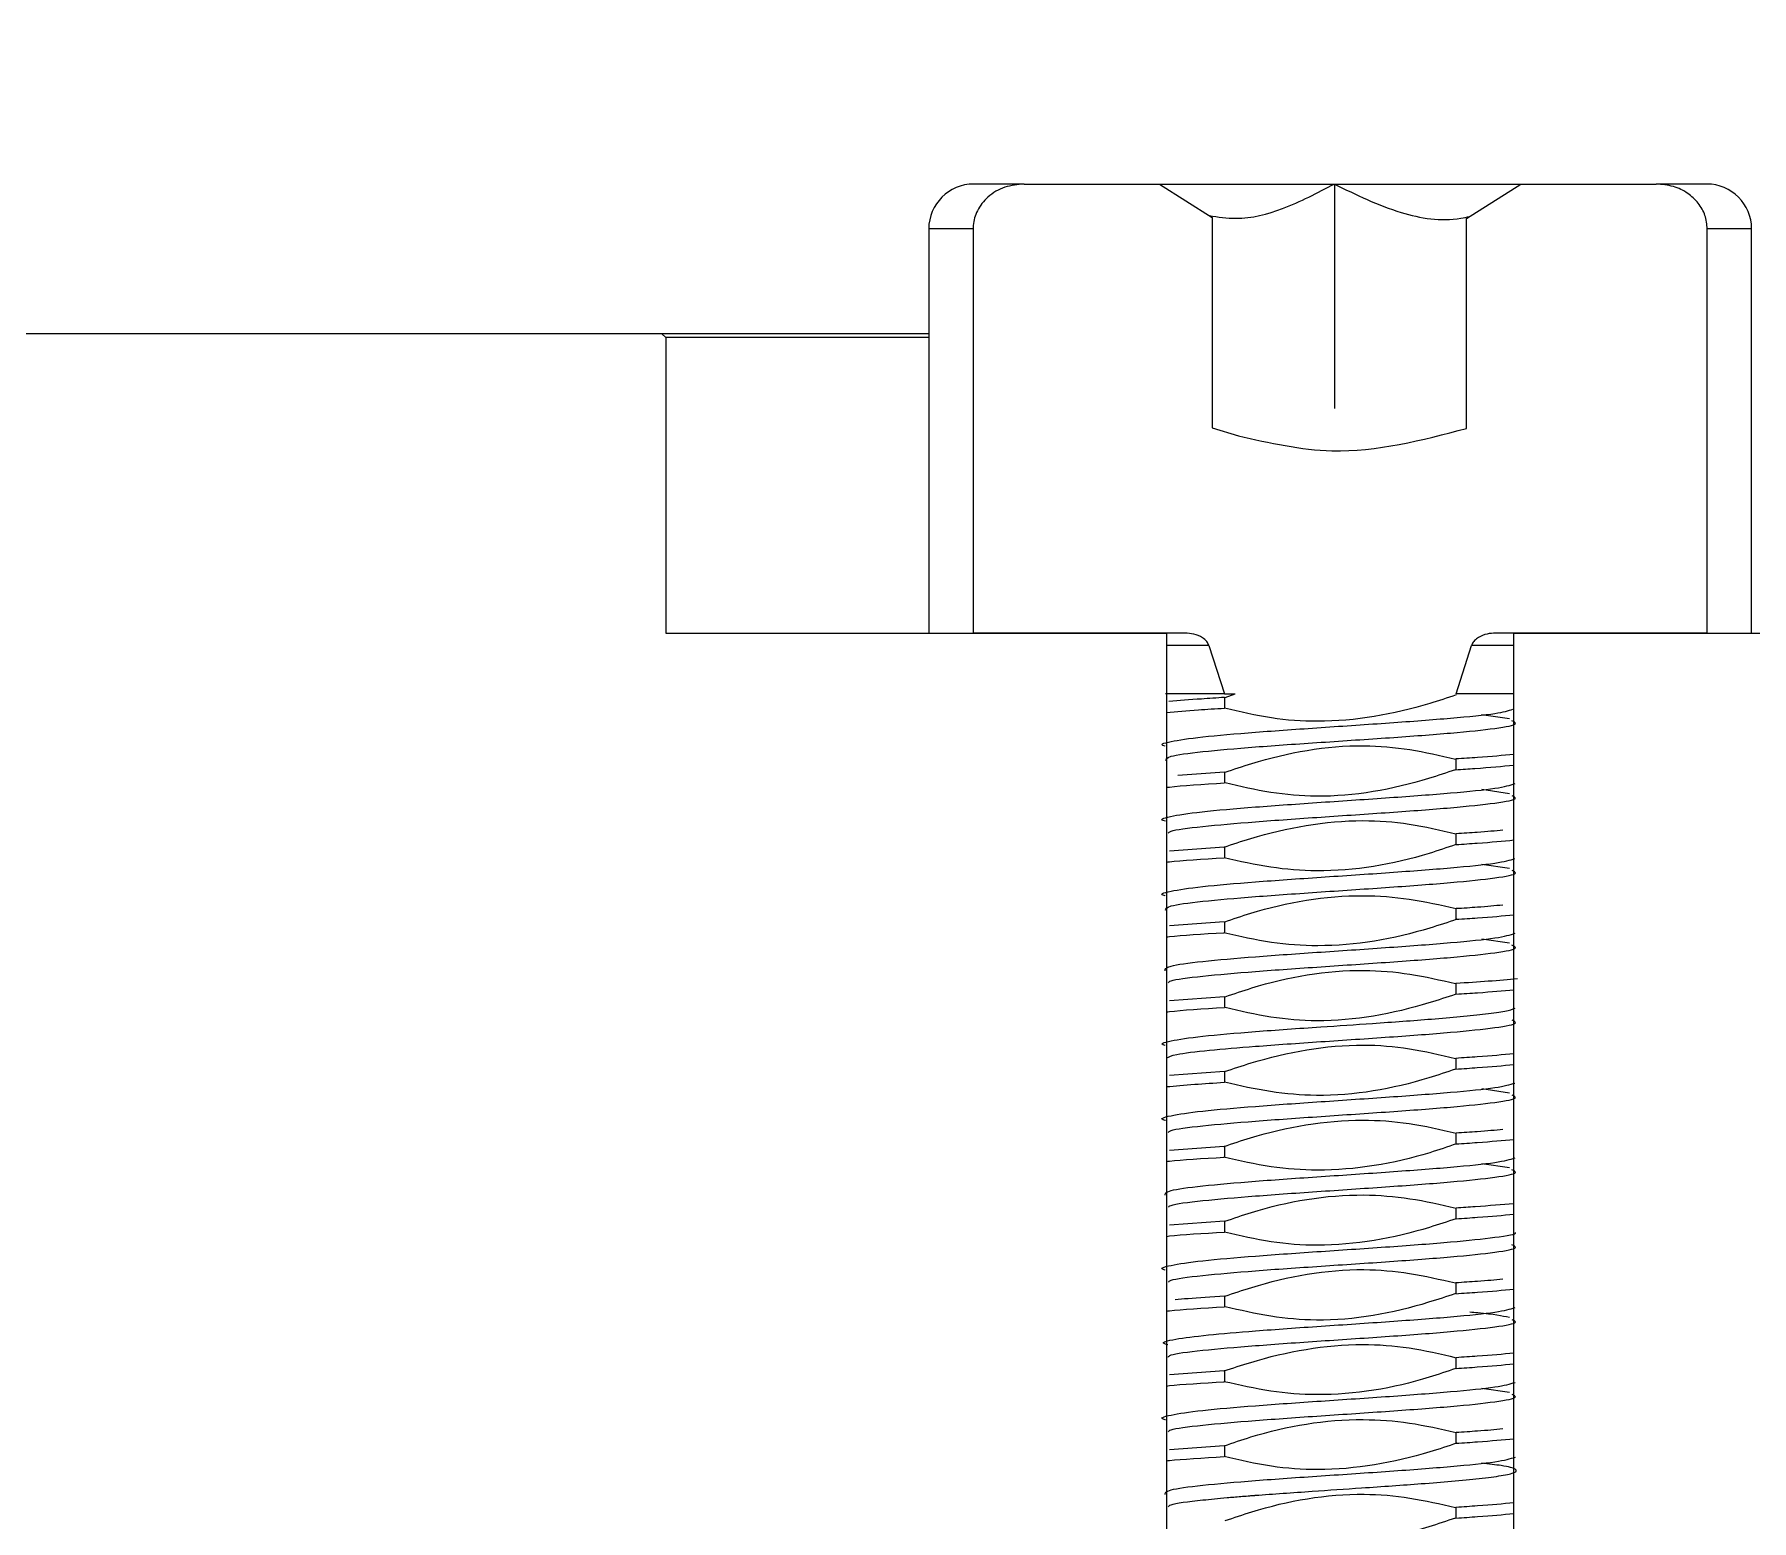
# Model space of a CAD drawing. Header units: millimetres. Extents: x 2 to 1187, y 2 to 839.
# Drawn here: x 187.416 to 190.285, y 443.644 to 446.127 of the extents above; entities that cross this region are included whole.
import ezdxf

# ---------------------------------------------------------------- set-up
doc = ezdxf.new("R2010")
doc.units = ezdxf.units.MM

msp = doc.modelspace()

# ---------------------------------------------------------------- hatches: boundary and pattern name
h = msp.add_hatch()
h.set_pattern_fill('ANSI31', color=256, scale=0.3)
h.paths.add_polyline_path([(600.3858, 723.2245), (600.3858, 724.6149), (599.1608, 724.6149, 0.414214), (598.8858, 724.3399), (598.8858, 719.8899, 0.414214), (599.1608, 719.6149), (600.3858, 719.6149), (600.3858, 721.0053, -0.444966)])
h.paths.add_polyline_path([(648.8858, 724.3399, 0.414214), (648.6108, 724.6149), (647.8858, 724.6149), (647.3858, 724.6149), (647.3858, 723.2245, -0.444966), (647.3858, 721.0053), (647.3858, 719.6149), (648.6108, 719.6149, 0.414214), (648.8858, 719.8899)])
h.paths.add_polyline_path([(648.8858, 681.5899, 0.414214), (648.6108, 681.8649), (647.3858, 681.8649), (647.3858, 680.4745, -0.444966), (647.3858, 678.2553), (647.3858, 676.8649), (648.6108, 676.8649, 0.414214), (648.8858, 677.1399)])
h.paths.add_polyline_path([(600.3858, 678.2553, -0.444966), (600.3858, 680.4745), (600.3858, 681.8649), (599.1608, 681.8649, 0.414214), (598.8858, 681.5899), (598.8858, 677.1399, 0.414214), (599.1608, 676.8649), (600.1358, 676.8649), (600.3858, 676.8649)])
h.paths.add_polyline_path([(204.0979, 197.9237, 0.414214), (203.8229, 198.1987), (203.0979, 198.1987), (202.5979, 198.1987), (202.5979, 196.8084, -0.212442), (203.0916, 195.6987, -0.212442), (202.5979, 194.5891), (202.5979, 193.1987), (203.8229, 193.1987, 0.414214), (204.0979, 193.4737)])
h.paths.add_polyline_path([(155.5979, 198.1987), (154.3729, 198.1987, 0.414214), (154.0979, 197.9237), (154.0979, 193.4737, 0.414214), (154.3729, 193.1987), (155.5979, 193.1987), (155.5979, 194.5891, -0.212442), (155.1041, 195.6987, -0.212442), (155.5979, 196.8084)])
h.paths.add_polyline_path([(155.5979, 154.0584), (155.5979, 155.4487), (154.3729, 155.4487, 0.414214), (154.0979, 155.1737), (154.0979, 150.7237, 0.414214), (154.3729, 150.4487), (155.3479, 150.4487), (155.5979, 150.4487), (155.5979, 151.8391, -0.444966)])
h.paths.add_polyline_path([(204.0979, 155.1737, 0.414214), (203.8229, 155.4487), (202.5979, 155.4487), (202.5979, 154.0584, -0.212442), (203.0916, 152.9487, -0.212442), (202.5979, 151.8391), (202.5979, 150.4487), (203.8229, 150.4487, 0.414214), (204.0979, 150.7237)])
h = msp.add_hatch()
h.set_pattern_fill('ANSI31', color=256, scale=0.3, angle=90)
h.paths.add_polyline_path([(159.0979, 197.9237, 0.414214), (158.8229, 198.1987), (157.5979, 198.1987), (157.5979, 196.8084, -0.212442), (158.0916, 195.6987, -0.212442), (157.5979, 194.5891), (157.5979, 193.1987), (158.8229, 193.1987, 0.414214), (159.0979, 193.4737)])
h.paths.add_polyline_path([(200.5979, 196.8084), (200.5979, 198.1987), (199.3729, 198.1987, 0.414214), (199.0979, 197.9237), (199.0979, 193.4737, 0.414214), (199.3729, 193.1987), (200.3479, 193.1987), (200.5979, 193.1987), (200.5979, 194.5891, -0.444966)])
h.paths.add_polyline_path([(157.5979, 154.0584), (157.5979, 155.4487), (158.8229, 155.4487), (159.0979, 155.4487), (159.0979, 150.4487), (158.8229, 150.4487), (157.5979, 150.4487), (157.5979, 151.8391, 0.444966)])
h.paths.add_polyline_path([(200.5979, 154.0584), (200.5979, 155.4487), (199.3729, 155.4487, 0.414214), (199.0979, 155.1737), (199.0979, 150.7237, 0.414214), (199.3729, 150.4487), (200.5979, 150.4487), (200.5979, 151.8391, -0.444966)])
h.paths.add_polyline_path([(603.8858, 724.3399, 0.414214), (603.6108, 724.6149), (602.3858, 724.6149), (602.3858, 723.2245, -0.444966), (602.3858, 721.0053), (602.3858, 719.6149), (603.6108, 719.6149, 0.414214), (603.8858, 719.8899)])
h.paths.add_polyline_path([(645.3858, 724.6149), (644.1608, 724.6149, 0.414214), (643.8858, 724.3399), (643.8858, 719.8899, 0.414214), (644.1608, 719.6149), (645.1358, 719.6149), (645.3858, 719.6149), (645.3858, 721.0053, -0.444966), (645.3858, 723.2245)])
h.paths.add_polyline_path([(645.3858, 680.4745), (645.3858, 681.8649), (644.1608, 681.8649, 0.414214), (643.8858, 681.5899), (643.8858, 677.1399, 0.414214), (644.1608, 676.8649), (645.3858, 676.8649), (645.3858, 678.2553, -0.444966)])
h.paths.add_polyline_path([(603.8858, 681.5899, 0.414214), (603.6108, 681.8649), (602.6358, 681.8649), (602.3858, 681.8649), (602.3858, 680.4745, -0.444966), (602.3858, 678.2553), (602.3858, 676.8649), (603.6108, 676.8649, 0.414214), (603.8858, 677.1399)])

# ---------------------------------------------------------------- linework, layer by layer
at = {"color": 7, "linetype": 'Continuous', "lineweight": 25}
for p, q in [((189.0699, 445.8766), (188.9854, 445.8766)), ((189.0699, 445.8766), (189.2961, 445.8766)), ((189.2961, 445.8766), (189.3842, 445.8205)), ((189.2961, 445.8766), (189.5882, 445.8766)), ((189.5882, 445.8766), (189.5882, 445.5016)), ((189.5882, 445.8766), (189.9001, 445.8766)), ((189.8091, 445.819), (189.8997, 445.8766)), ((189.8997, 445.8766), (190.1259, 445.8766)), ((190.2104, 445.8766), (190.1259, 445.8766)), ((189.3842, 445.8205), (189.3842, 445.4692)), ((189.8091, 445.4683), (189.8091, 445.819)), ((188.9104, 445.8016), (188.9104, 445.1266)), ((188.9845, 445.8016), (188.9104, 445.8016)), ((188.9845, 445.8016), (188.9845, 445.1266)), ((190.2113, 445.1266), (190.2113, 445.8016)), ((190.2854, 445.8016), (190.2113, 445.8016)), ((190.2854, 445.1266), (190.2854, 445.8016)), ((188.4645, 445.6266), (184.9647, 445.6266)), ((188.4645, 445.6266), (188.471, 445.6203)), ((188.9104, 445.6266), (188.4645, 445.6266)), ((188.471, 445.6203), (188.471, 445.1266)), ((188.9104, 445.6203), (188.471, 445.6203)), ((189.3842, 445.4692), (189.4278, 445.456)), ((188.471, 445.1266), (189.3077, 445.1266)), ((189.3382, 445.1266), (188.9845, 445.1266)), ((189.3077, 445.1266), (189.3077, 440.6266)), ((190.2113, 445.1266), (189.8576, 445.1266)), ((189.8881, 440.6266), (189.8881, 445.1266)), ((189.8881, 445.1266), (190.7248, 445.1266)), ((189.3785, 445.1059), (189.3077, 445.1059)), ((189.3785, 445.1059), (189.4044, 445.0248)), ((189.7914, 445.0248), (189.8173, 445.1059)), ((189.8881, 445.1059), (189.8173, 445.1059)), ((189.4044, 445.0248), (189.306, 445.0248)), ((189.4044, 445.0248), (189.4222, 445.0248)), ((189.4044, 445.019), (189.4044, 445.0011)), ((189.4055, 445.019), (189.4222, 445.0248)), ((189.814, 445.0248), (189.7914, 445.0248)), ((189.8882, 445.0248), (189.814, 445.0248)), ((189.8805, 444.9831), (189.8341, 444.9899)), ((189.7914, 444.8984), (189.7914, 444.9162)), ((189.4047, 444.894), (189.3265, 444.8884)), ((189.4044, 444.894), (189.4044, 444.8761)), ((189.8806, 444.8582), (189.8345, 444.865)), ((189.7914, 444.7733), (189.7914, 444.7912)), ((189.4041, 444.769), (189.3126, 444.7623)), ((189.4044, 444.769), (189.4044, 444.7512)), ((189.8805, 444.7332), (189.8345, 444.74)), ((189.7914, 444.6483), (189.7914, 444.6662)), ((189.4042, 444.644), (189.3128, 444.6373)), ((189.4044, 444.644), (189.4044, 444.6261)), ((189.8805, 444.6083), (189.8345, 444.615)), ((189.7914, 444.5234), (189.7914, 444.5411)), ((189.4048, 444.519), (189.3128, 444.5123)), ((189.4044, 444.519), (189.4044, 444.5011)), ((189.7914, 444.3983), (189.7914, 444.4162)), ((189.4044, 444.394), (189.3125, 444.3873)), ((189.4044, 444.394), (189.4044, 444.3762)), ((189.8806, 444.3582), (189.8343, 444.365)), ((189.7914, 444.2733), (189.7914, 444.2912)), ((189.404, 444.269), (189.3127, 444.2623)), ((189.4044, 444.269), (189.4044, 444.2512)), ((189.8805, 444.2332), (189.8345, 444.24)), ((189.4046, 444.144), (189.3129, 444.1373)), ((189.4044, 444.144), (189.4044, 444.1261)), ((189.7914, 444.1483), (189.7914, 444.1661)), ((189.7914, 444.0232), (189.7914, 444.0412)), ((189.4044, 444.019), (189.4044, 444.0012)), ((189.7914, 443.8983), (189.7914, 443.9162)), ((189.4041, 443.894), (189.3126, 443.8873)), ((189.4044, 443.894), (189.4044, 443.8762)), ((189.8805, 443.8582), (189.8345, 443.865)), ((189.4042, 443.769), (189.3128, 443.7623)), ((189.4044, 443.769), (189.4044, 443.7511)), ((189.7914, 443.7733), (189.7914, 443.7912)), ((189.7914, 443.6484), (189.7914, 443.6661))]:
    msp.add_line(p, q, dxfattribs=at)
at = {"color": 7, "linetype": 'Continuous', "lineweight": 18}
msp.add_circle((179.0979, 455.6266), 42.7508, dxfattribs=at)
at = {"color": 7, "linetype": 'Continuous', "lineweight": 25}
for centre, radius, start, end in [((179.0979, 455.6266), 56.25, 154.83497, 352.33774), ((188.9854, 445.8016), 0.075, 90, 180), ((190.2104, 445.8016), 0.075, 0, 90)]:
    msp.add_arc(centre, radius, start, end, dxfattribs=at)
for points, knots in [([(189.0699, 445.8766), (189.059, 445.8755), (189.037, 445.8735), (189.0089, 445.8569), (188.9906, 445.8337), (188.9848, 445.8139), (188.9846, 445.8035), (188.9845, 445.8016)], [0, 0, 0, 0, 0.260485, 0.52139, 0.75213, 0.952967, 1, 1, 1, 1]), ([(189.3789, 445.8238), (189.3939, 445.8216), (189.4351, 445.8153), (189.5074, 445.8346), (189.5598, 445.8618), (189.5882, 445.8766)], [0, 0, 0, 0, 0.207319, 0.570692, 1, 1, 1, 1]), ([(189.5882, 445.8766), (189.6245, 445.8587), (189.6915, 445.8258), (189.7716, 445.8128), (189.8094, 445.8213), (189.8144, 445.8225)], [0, 0, 0, 0, 0.506743, 0.934201, 1, 1, 1, 1]), ([(190.2113, 445.8016), (190.2105, 445.8093), (190.2089, 445.8247), (190.1968, 445.8455), (190.1786, 445.8623), (190.1542, 445.8742), (190.1356, 445.8757), (190.1259, 445.8766)], [0, 0, 0, 0, 0.183497, 0.367111, 0.558056, 0.768519, 1, 1, 1, 1]), ([(189.4278, 445.456), (189.4799, 445.4442), (189.6071, 445.4154), (189.7341, 445.4487), (189.8091, 445.4683)], [0, 0, 0, 0, 0.409902, 1, 1, 1, 1]), ([(189.3785, 445.1059), (189.3775, 445.1081), (189.3751, 445.1133), (189.3662, 445.1202), (189.3536, 445.1255), (189.3433, 445.1262), (189.3382, 445.1266)], [0, 0, 0, 0, 0.153628, 0.356058, 0.681216, 1, 1, 1, 1]), ([(189.8576, 445.1266), (189.8528, 445.1262), (189.8429, 445.1256), (189.8307, 445.1208), (189.8224, 445.1146), (189.8187, 445.1097), (189.8176, 445.1067), (189.8173, 445.1059)], [0, 0, 0, 0, 0.298698, 0.623237, 0.7987, 0.944857, 1, 1, 1, 1]), ([(189.3077, 444.9939), (189.3244, 444.9953), (189.3523, 444.9978), (189.3895, 445.0002), (189.4045, 445.0011)], [0, 0, 0, 0, 0.598062, 1, 1, 1, 1]), ([(189.4048, 445.019), (189.3915, 445.0181), (189.3568, 445.0159), (189.329, 445.0136), (189.3118, 445.0122)], [0, 0, 0, 0, 0.382572, 1, 1, 1, 1]), ([(189.7914, 445.0231), (189.7768, 445.0182), (189.7022, 444.9934), (189.5975, 444.9745), (189.4817, 444.9829), (189.4306, 444.995), (189.4046, 445.0011)], [0, 0, 0, 0, 0.11758, 0.600094, 0.796965, 1, 1, 1, 1]), ([(189.3054, 444.9375), (189.3053, 444.9376), (189.2937, 444.9402), (189.3113, 444.9454), (189.3616, 444.9532), (189.4531, 444.961), (189.5651, 444.9688), (189.6829, 444.9766), (189.7865, 444.9845), (189.8624, 444.992), (189.8789, 444.9969), (189.8866, 444.9992)], [0, 0, 0, 0, 0.000788, 0.127534, 0.254281, 0.381027, 0.507773, 0.63452, 0.761266, 0.888012, 1, 1, 1, 1]), ([(189.3064, 444.9138), (189.3068, 444.9161), (189.3076, 444.921), (189.3631, 444.9285), (189.4525, 444.9364), (189.5652, 444.9441), (189.6825, 444.9518), (189.7875, 444.9596), (189.8616, 444.9674), (189.8972, 444.9741), (189.8881, 444.9782), (189.8848, 444.9797)], [0, 0, 0, 0, 0.103676, 0.221983, 0.340291, 0.458583, 0.576888, 0.695195, 0.813504, 0.931814, 1, 1, 1, 1]), ([(189.4054, 444.894), (189.4202, 444.899), (189.495, 444.9242), (189.5999, 444.9437), (189.7148, 444.9336), (189.765, 444.922), (189.7903, 444.9161)], [0, 0, 0, 0, 0.120164, 0.60516, 0.801039, 1, 1, 1, 1]), ([(189.8881, 444.9238), (189.8696, 444.922), (189.8426, 444.9195), (189.8035, 444.917), (189.791, 444.9162)], [0, 0, 0, 0, 0.682323, 1, 1, 1, 1]), ([(189.7904, 444.8983), (189.7755, 444.8933), (189.7007, 444.8681), (189.5959, 444.8487), (189.481, 444.8588), (189.4308, 444.8704), (189.4055, 444.8762)], [0, 0, 0, 0, 0.120177, 0.605274, 0.800803, 1, 1, 1, 1]), ([(189.791, 444.8983), (189.8019, 444.899), (189.8409, 444.9015), (189.8683, 444.9041), (189.8881, 444.9059)], [0, 0, 0, 0, 0.279095, 1, 1, 1, 1]), ([(189.3058, 444.8122), (189.3058, 444.8122), (189.2936, 444.8149), (189.3102, 444.8201), (189.36, 444.8281), (189.4523, 444.836), (189.5651, 444.8439), (189.6828, 444.8517), (189.7866, 444.8595), (189.8647, 444.8673), (189.8817, 444.8724), (189.8902, 444.875)], [0, 0, 0, 0, 0.0003047, 0.1258268, 0.2519821, 0.3787704, 0.5033428, 0.6279149, 0.7524867, 0.8770582, 1, 1, 1, 1]), ([(189.3077, 444.8689), (189.3093, 444.869), (189.3294, 444.8715), (189.3687, 444.8739), (189.4048, 444.8762)], [0, 0, 0, 0, 0.08019, 1, 1, 1, 1]), ([(189.3106, 444.7921), (189.3112, 444.7933), (189.3131, 444.7971), (189.3639, 444.8035), (189.4522, 444.8113), (189.5651, 444.8192), (189.6823, 444.827), (189.7873, 444.8348), (189.8614, 444.8426), (189.8969, 444.8492), (189.8882, 444.8532), (189.8852, 444.8546)], [0, 0, 0, 0, 0.058256, 0.183173, 0.30809, 0.433007, 0.557924, 0.682842, 0.807759, 0.932676, 1, 1, 1, 1]), ([(189.4037, 444.769), (189.4185, 444.7739), (189.4933, 444.7989), (189.5983, 444.8178), (189.7142, 444.8094), (189.7654, 444.7973), (189.7913, 444.7912)], [0, 0, 0, 0, 0.119337, 0.600722, 0.797063, 1, 1, 1, 1]), ([(189.7912, 444.7733), (189.7763, 444.7682), (189.7016, 444.7425), (189.5963, 444.7246), (189.4807, 444.7338), (189.4297, 444.7453), (189.4038, 444.7511)], [0, 0, 0, 0, 0.119474, 0.602246, 0.797818, 1, 1, 1, 1]), ([(189.7913, 444.7733), (189.8036, 444.7741), (189.8426, 444.7766), (189.8696, 444.7792), (189.8881, 444.7809)], [0, 0, 0, 0, 0.31392, 1, 1, 1, 1]), ([(189.8699, 444.7972), (189.8567, 444.796), (189.835, 444.794), (189.8037, 444.792), (189.7914, 444.7912)], [0, 0, 0, 0, 0.6062011, 1, 1, 1, 1]), ([(189.3054, 444.6875), (189.3053, 444.6876), (189.2937, 444.6902), (189.3112, 444.6954), (189.3614, 444.7032), (189.4528, 444.711), (189.5649, 444.7188), (189.6826, 444.7266), (189.7864, 444.7345), (189.8644, 444.7422), (189.8815, 444.7474), (189.8899, 444.7499)], [0, 0, 0, 0, 0.000611, 0.125833, 0.251056, 0.376279, 0.501501, 0.626724, 0.751947, 0.877169, 1, 1, 1, 1]), ([(189.3077, 444.7439), (189.3093, 444.7441), (189.3293, 444.7465), (189.3683, 444.7489), (189.4042, 444.7511)], [0, 0, 0, 0, 0.079016, 1, 1, 1, 1]), ([(189.3061, 444.6636), (189.3065, 444.666), (189.3072, 444.671), (189.3631, 444.6785), (189.4526, 444.6863), (189.5653, 444.6942), (189.6825, 444.702), (189.7875, 444.7098), (189.8615, 444.7176), (189.897, 444.7242), (189.8882, 444.7283), (189.885, 444.7297)], [0, 0, 0, 0, 0.107256, 0.22541, 0.343563, 0.461717, 0.579871, 0.698025, 0.816178, 0.934332, 1, 1, 1, 1]), ([(189.4039, 444.6439), (189.4187, 444.649), (189.4934, 444.6747), (189.5987, 444.6924), (189.7145, 444.6839), (189.7655, 444.6723), (189.7914, 444.6665)], [0, 0, 0, 0, 0.119412, 0.601799, 0.79799, 1, 1, 1, 1]), ([(189.8697, 444.6722), (189.8566, 444.671), (189.835, 444.6689), (189.8038, 444.6669), (189.7914, 444.6662)], [0, 0, 0, 0, 0.6027991, 1, 1, 1, 1]), ([(189.7918, 444.6484), (189.804, 444.6491), (189.8428, 444.6516), (189.8696, 444.6542), (189.8881, 444.6559)], [0, 0, 0, 0, 0.312525, 1, 1, 1, 1]), ([(189.7926, 444.6484), (189.7777, 444.6434), (189.7029, 444.6181), (189.5978, 444.5999), (189.4815, 444.6079), (189.43, 444.62), (189.4037, 444.6261)], [0, 0, 0, 0, 0.118996, 0.59917, 0.795412, 1, 1, 1, 1]), ([(189.3052, 444.5626), (189.3054, 444.5652), (189.3059, 444.5704), (189.363, 444.5782), (189.4527, 444.586), (189.5652, 444.5938), (189.6827, 444.6016), (189.7866, 444.6095), (189.8648, 444.6173), (189.8819, 444.6225), (189.8904, 444.625)], [0, 0, 0, 0, 0.124912, 0.250011, 0.375111, 0.500211, 0.62531, 0.75041, 0.875509, 1, 1, 1, 1]), ([(189.3077, 444.6189), (189.3093, 444.6191), (189.3293, 444.6215), (189.3683, 444.6239), (189.4041, 444.6261)], [0, 0, 0, 0, 0.082095, 1, 1, 1, 1]), ([(189.311, 444.5423), (189.3116, 444.5435), (189.3137, 444.5472), (189.3641, 444.5535), (189.4524, 444.5613), (189.5654, 444.5692), (189.6826, 444.577), (189.7876, 444.5848), (189.8617, 444.5926), (189.8972, 444.5994), (189.8881, 444.6035), (189.8847, 444.605)], [0, 0, 0, 0, 0.053067, 0.177995, 0.302924, 0.42785, 0.552777, 0.677702, 0.802628, 0.927553, 1, 1, 1, 1]), ([(189.4055, 444.519), (189.4203, 444.5241), (189.495, 444.5495), (189.6001, 444.5684), (189.715, 444.5584), (189.7654, 444.5469), (189.7908, 444.5411)], [0, 0, 0, 0, 0.120061, 0.604974, 0.800621, 1, 1, 1, 1]), ([(189.894, 444.5489), (189.8787, 444.5476), (189.8498, 444.545), (189.81, 444.5424), (189.7912, 444.5411)], [0, 0, 0, 0, 0.526527, 1, 1, 1, 1]), ([(189.7909, 444.5233), (189.7761, 444.5183), (189.7013, 444.4934), (189.5965, 444.4737), (189.4813, 444.4834), (189.4309, 444.4952), (189.4054, 444.5012)], [0, 0, 0, 0, 0.119965, 0.603935, 0.799807, 1, 1, 1, 1]), ([(189.7913, 444.5234), (189.8037, 444.5242), (189.8427, 444.5267), (189.8697, 444.5292), (189.8881, 444.5309)], [0, 0, 0, 0, 0.317707, 1, 1, 1, 1]), ([(189.3056, 444.4375), (189.3055, 444.4376), (189.2938, 444.4402), (189.3113, 444.4454), (189.3616, 444.4532), (189.4529, 444.461), (189.5556, 444.4681), (189.6589, 444.475), (189.7392, 444.4808), (189.8009, 444.486), (189.8435, 444.4904), (189.8771, 444.4951), (189.886, 444.4983), (189.8905, 444.5)], [0, 0, 0, 0, 0.001691, 0.126415, 0.251138, 0.375832, 0.499796, 0.593399, 0.707765, 0.773033, 0.843533, 0.919259, 1, 1, 1, 1]), ([(189.3077, 444.4938), (189.3093, 444.494), (189.3295, 444.4965), (189.3687, 444.4989), (189.4047, 444.5012)], [0, 0, 0, 0, 0.082244, 1, 1, 1, 1]), ([(189.308, 444.417), (189.3118, 444.4189), (189.3201, 444.4232), (189.3748, 444.4296), (189.4578, 444.4367), (189.565, 444.4441), (189.6822, 444.4519), (189.7873, 444.4597), (189.8614, 444.4675), (189.897, 444.4742), (189.8882, 444.4783), (189.885, 444.4797)], [0, 0, 0, 0, 0.092029, 0.203133, 0.308926, 0.433257, 0.557631, 0.682006, 0.806382, 0.930757, 1, 1, 1, 1]), ([(189.4046, 444.394), (189.4194, 444.399), (189.4943, 444.4239), (189.5991, 444.4434), (189.7144, 444.4341), (189.765, 444.4222), (189.7906, 444.4161)], [0, 0, 0, 0, 0.119838, 0.603248, 0.79929, 1, 1, 1, 1]), ([(189.7905, 444.3983), (189.7756, 444.3932), (189.7009, 444.3677), (189.5958, 444.3491), (189.4807, 444.359), (189.4303, 444.3704), (189.4048, 444.3762)], [0, 0, 0, 0, 0.119956, 0.60453, 0.800206, 1, 1, 1, 1]), ([(189.8881, 444.4238), (189.8696, 444.4221), (189.8425, 444.4195), (189.8034, 444.417), (189.7911, 444.4162)], [0, 0, 0, 0, 0.684717, 1, 1, 1, 1]), ([(189.7911, 444.3983), (189.8034, 444.3991), (189.8425, 444.4016), (189.8696, 444.4041), (189.8881, 444.4059)], [0, 0, 0, 0, 0.315644, 1, 1, 1, 1]), ([(189.3059, 444.3124), (189.3057, 444.3124), (189.2938, 444.3151), (189.3111, 444.3204), (189.3614, 444.3282), (189.4528, 444.336), (189.5649, 444.3439), (189.6826, 444.3517), (189.7864, 444.3595), (189.8644, 444.3673), (189.8814, 444.3724), (189.8899, 444.375)], [0, 0, 0, 0, 0.002606, 0.127599, 0.252593, 0.377587, 0.502589, 0.627591, 0.752592, 0.877593, 1, 1, 1, 1]), ([(189.3077, 444.3689), (189.3224, 444.3702), (189.3497, 444.3726), (189.3872, 444.3751), (189.4045, 444.3762)], [0, 0, 0, 0, 0.538634, 1, 1, 1, 1]), ([(189.3107, 444.2922), (189.3113, 444.2933), (189.3132, 444.2971), (189.364, 444.3035), (189.4523, 444.3113), (189.5652, 444.3192), (189.6824, 444.327), (189.7874, 444.3348), (189.8614, 444.3426), (189.8968, 444.3492), (189.8882, 444.3532), (189.8853, 444.3546)], [0, 0, 0, 0, 0.0570902, 0.1822808, 0.3074713, 0.4326619, 0.5578525, 0.6830431, 0.8082337, 0.9334242, 1, 1, 1, 1]), ([(189.4032, 444.2689), (189.4181, 444.274), (189.4928, 444.2993), (189.5981, 444.3173), (189.7141, 444.3093), (189.7654, 444.2975), (189.7914, 444.2914)], [0, 0, 0, 0, 0.119218, 0.60039, 0.79697, 1, 1, 1, 1]), ([(189.8699, 444.2972), (189.8567, 444.296), (189.835, 444.294), (189.8038, 444.292), (189.7914, 444.2912)], [0, 0, 0, 0, 0.605462, 1, 1, 1, 1]), ([(189.7922, 444.2734), (189.7774, 444.2683), (189.7026, 444.2427), (189.5973, 444.225), (189.4811, 444.2333), (189.4296, 444.2451), (189.4032, 444.2511)], [0, 0, 0, 0, 0.118982, 0.599506, 0.795262, 1, 1, 1, 1]), ([(189.7917, 444.2734), (189.8038, 444.2741), (189.8427, 444.2766), (189.8696, 444.2792), (189.8881, 444.2809)], [0, 0, 0, 0, 0.312159, 1, 1, 1, 1]), ([(189.3052, 444.1876), (189.3054, 444.1902), (189.3059, 444.1954), (189.3629, 444.2032), (189.4525, 444.211), (189.5651, 444.2188), (189.6826, 444.2266), (189.7864, 444.2345), (189.8646, 444.2422), (189.8817, 444.2474), (189.8902, 444.25)], [0, 0, 0, 0, 0.124957, 0.250151, 0.375344, 0.500538, 0.625731, 0.750925, 0.876118, 1, 1, 1, 1]), ([(189.3077, 444.2439), (189.3093, 444.2441), (189.3293, 444.2465), (189.3682, 444.2489), (189.404, 444.2511)], [0, 0, 0, 0, 0.080663, 1, 1, 1, 1]), ([(189.3111, 444.1674), (189.3117, 444.1685), (189.3138, 444.1722), (189.3642, 444.1785), (189.4525, 444.1863), (189.5655, 444.1942), (189.6827, 444.202), (189.7876, 444.2098), (189.8616, 444.2176), (189.8972, 444.2243), (189.8881, 444.2284), (189.8848, 444.2299)], [0, 0, 0, 0, 0.051822, 0.176973, 0.302125, 0.427261, 0.552397, 0.677532, 0.802667, 0.927802, 1, 1, 1, 1]), ([(189.4049, 444.144), (189.4197, 444.1491), (189.4944, 444.1748), (189.5997, 444.1929), (189.715, 444.1835), (189.7657, 444.172), (189.7914, 444.1662)], [0, 0, 0, 0, 0.1197103, 0.6034214, 0.7991517, 1, 1, 1, 1]), ([(189.8881, 444.1733), (189.8678, 444.1716), (189.8389, 444.1692), (189.8024, 444.1668), (189.7914, 444.1661)], [0, 0, 0, 0, 0.700168, 1, 1, 1, 1]), ([(189.7919, 444.1483), (189.777, 444.1434), (189.7022, 444.1184), (189.5973, 444.0993), (189.4815, 444.108), (189.4306, 444.12), (189.4047, 444.1261)], [0, 0, 0, 0, 0.119495, 0.601495, 0.797769, 1, 1, 1, 1]), ([(189.7916, 444.1483), (189.8039, 444.1491), (189.8428, 444.1516), (189.8697, 444.1542), (189.8881, 444.1559)], [0, 0, 0, 0, 0.315364, 1, 1, 1, 1]), ([(189.3055, 444.0625), (189.3054, 444.0625), (189.2937, 444.0652), (189.3113, 444.0704), (189.3616, 444.0782), (189.4531, 444.086), (189.5653, 444.0938), (189.6825, 444.1016), (189.7882, 444.1095), (189.8594, 444.1173), (189.894, 444.1225), (189.8906, 444.1251), (189.8906, 444.1251)], [0, 0, 0, 0, 0.0012403, 0.1260786, 0.2509169, 0.3757552, 0.5005935, 0.6254318, 0.7502701, 0.8751084, 0.9999467, 1, 1, 1, 1]), ([(189.3077, 444.1188), (189.3094, 444.1191), (189.3294, 444.1215), (189.3686, 444.1239), (189.4045, 444.1261)], [0, 0, 0, 0, 0.082675, 1, 1, 1, 1]), ([(189.3108, 444.0422), (189.3114, 444.0434), (189.3133, 444.0471), (189.3639, 444.0535), (189.4522, 444.0614), (189.5652, 444.0691), (189.6824, 444.0768), (189.7875, 444.0846), (189.8615, 444.0924), (189.8971, 444.0991), (189.8881, 444.1032), (189.8848, 444.1047)], [0, 0, 0, 0, 0.055531, 0.180259, 0.304987, 0.429681, 0.554417, 0.679153, 0.803892, 0.928632, 1, 1, 1, 1]), ([(189.4053, 444.019), (189.4202, 444.024), (189.495, 444.0491), (189.5998, 444.0687), (189.7147, 444.0586), (189.7649, 444.047), (189.7903, 444.0411)], [0, 0, 0, 0, 0.1201496, 0.6050386, 0.8005882, 1, 1, 1, 1]), ([(189.8696, 444.0472), (189.8566, 444.046), (189.8348, 444.044), (189.8035, 444.042), (189.791, 444.0412)], [0, 0, 0, 0, 0.599636, 1, 1, 1, 1]), ([(189.791, 444.0231), (189.8035, 444.0239), (189.8426, 444.0264), (189.8696, 444.029), (189.8881, 444.0307)], [0, 0, 0, 0, 0.317484, 1, 1, 1, 1]), ([(189.3096, 443.9375), (189.3072, 443.9382), (189.2963, 443.9414), (189.3184, 443.947), (189.3717, 443.9541), (189.4575, 443.9613), (189.5651, 443.9689), (189.6828, 443.9767), (189.7866, 443.9845), (189.8646, 443.9923), (189.8817, 443.9974), (189.8901, 444)], [0, 0, 0, 0, 0.034201, 0.152681, 0.266751, 0.376407, 0.501485, 0.626564, 0.751642, 0.876719, 1, 1, 1, 1]), ([(189.3077, 443.9939), (189.3093, 443.9941), (189.3294, 443.9965), (189.3686, 443.9989), (189.4047, 444.0012)], [0, 0, 0, 0, 0.079852, 1, 1, 1, 1]), ([(189.4047, 444.019), (189.3828, 444.0176), (189.3507, 444.0155), (189.3289, 444.0135), (189.322, 444.0128)], [0, 0, 0, 0, 0.683574, 1, 1, 1, 1]), ([(189.7903, 444.0233), (189.7755, 444.0183), (189.7007, 443.993), (189.5958, 443.9737), (189.481, 443.9838), (189.4307, 443.9954), (189.4054, 444.0012)], [0, 0, 0, 0, 0.120176, 0.605326, 0.80086, 1, 1, 1, 1]), ([(189.3106, 443.9171), (189.3112, 443.9183), (189.3131, 443.9221), (189.3639, 443.9285), (189.4522, 443.9363), (189.5651, 443.9442), (189.6823, 443.952), (189.7873, 443.9598), (189.8614, 443.9676), (189.8969, 443.9742), (189.8882, 443.9782), (189.8852, 443.9796)], [0, 0, 0, 0, 0.057828, 0.182808, 0.307789, 0.432769, 0.55775, 0.682731, 0.807711, 0.932692, 1, 1, 1, 1]), ([(189.8806, 443.9832), (189.868, 443.9858), (189.8536, 443.9888), (189.8191, 443.9918), (189.8146, 443.9922)], [0, 0, 0, 0, 0.871654, 1, 1, 1, 1]), ([(189.4035, 443.894), (189.4184, 443.8989), (189.4932, 443.9239), (189.5982, 443.9427), (189.7142, 443.9345), (189.7654, 443.9224), (189.7914, 443.9162)], [0, 0, 0, 0, 0.119277, 0.600436, 0.796791, 1, 1, 1, 1]), ([(189.8881, 443.9237), (189.8696, 443.922), (189.8426, 443.9195), (189.8036, 443.917), (189.7914, 443.9162)], [0, 0, 0, 0, 0.686691, 1, 1, 1, 1]), ([(189.7913, 443.8983), (189.7765, 443.8932), (189.7018, 443.8675), (189.5965, 443.8497), (189.4807, 443.8587), (189.4297, 443.8703), (189.4037, 443.8761)], [0, 0, 0, 0, 0.119391, 0.601822, 0.797381, 1, 1, 1, 1]), ([(189.7914, 443.8983), (189.8036, 443.8991), (189.8426, 443.9016), (189.8696, 443.9042), (189.8881, 443.9059)], [0, 0, 0, 0, 0.313594, 1, 1, 1, 1]), ([(189.3058, 443.8125), (189.3056, 443.8125), (189.2938, 443.8151), (189.3112, 443.8204), (189.3614, 443.8282), (189.4528, 443.836), (189.5649, 443.8438), (189.6826, 443.8516), (189.7864, 443.8595), (189.8644, 443.8672), (189.8815, 443.8724), (189.89, 443.8749)], [0, 0, 0, 0, 0.001995, 0.127015, 0.252036, 0.377056, 0.502077, 0.627097, 0.752118, 0.877139, 1, 1, 1, 1]), ([(189.3077, 443.8689), (189.3093, 443.8691), (189.3292, 443.8715), (189.3682, 443.8739), (189.4041, 443.8761)], [0, 0, 0, 0, 0.0791765, 1, 1, 1, 1]), ([(189.311, 443.7924), (189.3116, 443.7935), (189.3136, 443.7972), (189.3641, 443.8035), (189.4524, 443.8113), (189.5654, 443.8192), (189.6825, 443.827), (189.7875, 443.8348), (189.8615, 443.8426), (189.8969, 443.8492), (189.8882, 443.8532), (189.8852, 443.8546)], [0, 0, 0, 0, 0.0539137, 0.1794766, 0.3050394, 0.4306023, 0.5561651, 0.681728, 0.8072909, 0.9328537, 1, 1, 1, 1]), ([(189.404, 443.7689), (189.4188, 443.774), (189.4935, 443.7998), (189.5989, 443.8174), (189.7145, 443.8088), (189.7656, 443.7973), (189.7914, 443.7915)], [0, 0, 0, 0, 0.119454, 0.602058, 0.798176, 1, 1, 1, 1]), ([(189.8697, 443.7972), (189.8566, 443.7959), (189.835, 443.7939), (189.8038, 443.7919), (189.7914, 443.7912)], [0, 0, 0, 0, 0.602315, 1, 1, 1, 1]), ([(189.7925, 443.7734), (189.7777, 443.7684), (189.7029, 443.7432), (189.5978, 443.7249), (189.4815, 443.7329), (189.4301, 443.7449), (189.4038, 443.7511)], [0, 0, 0, 0, 0.119042, 0.59936, 0.795642, 1, 1, 1, 1]), ([(189.7918, 443.7734), (189.804, 443.7741), (189.8428, 443.7766), (189.8696, 443.7792), (189.8881, 443.7809)], [0, 0, 0, 0, 0.312811, 1, 1, 1, 1]), ([(189.3052, 443.6876), (189.3055, 443.6902), (189.3059, 443.6954), (189.363, 443.7032), (189.4527, 443.711), (189.5652, 443.7188), (189.6828, 443.7266), (189.7866, 443.7345), (189.8649, 443.7423), (189.882, 443.7475), (189.8906, 443.7501)], [0, 0, 0, 0, 0.124671, 0.249718, 0.374765, 0.499812, 0.624859, 0.749906, 0.874953, 1, 1, 1, 1]), ([(189.3077, 443.7439), (189.3093, 443.7441), (189.3294, 443.7465), (189.3684, 443.7489), (189.4042, 443.7511)], [0, 0, 0, 0, 0.082263, 1, 1, 1, 1]), ([(189.311, 443.6673), (189.3116, 443.6684), (189.3135, 443.6722), (189.3543, 443.6772), (189.4008, 443.6818), (189.4278, 443.6841), (189.4419, 443.6852), (189.4492, 443.6858), (189.4528, 443.6861), (189.4547, 443.6862), (189.4556, 443.6863), (189.456, 443.6863), (189.4563, 443.6863), (189.4564, 443.6863), (189.4857, 443.6886), (189.5447, 443.6927), (189.6414, 443.6992), (189.722, 443.7048), (189.7866, 443.71), (189.8332, 443.7145), (189.8702, 443.7193), (189.8926, 443.7245), (189.8936, 443.7301), (189.8752, 443.7353), (189.846, 443.7386), (189.8342, 443.7399)], [0, 0, 0, 0, 0.04595, 0.153309, 0.207247, 0.234248, 0.247753, 0.254506, 0.257882, 0.25957, 0.260415, 0.260837, 0.261048, 0.261153, 0.261179, 0.354648, 0.431899, 0.529256, 0.585728, 0.647262, 0.713852, 0.785492, 0.862177, 0.943901, 1, 1, 1, 1]), ([(189.4055, 443.644), (189.4203, 443.6491), (189.4951, 443.6745), (189.6001, 443.6934), (189.715, 443.6834), (189.7653, 443.6719), (189.7907, 443.6661)], [0, 0, 0, 0, 0.1201038, 0.6051381, 0.8007582, 1, 1, 1, 1]), ([(189.8881, 443.6737), (189.8697, 443.672), (189.8427, 443.6695), (189.8036, 443.6669), (189.7912, 443.6661)], [0, 0, 0, 0, 0.681909, 1, 1, 1, 1]), ([(189.7912, 443.6483), (189.8036, 443.6491), (189.8427, 443.6517), (189.8697, 443.6542), (189.8881, 443.6559)], [0, 0, 0, 0, 0.317981, 1, 1, 1, 1]), ([(189.7908, 443.6483), (189.776, 443.6433), (189.7011, 443.6183), (189.5963, 443.5987), (189.4813, 443.6085), (189.4309, 443.6202), (189.4054, 443.6262)], [0, 0, 0, 0, 0.120022, 0.604252, 0.800015, 1, 1, 1, 1])]:
    msp.add_open_spline(points, degree=3, knots=knots, dxfattribs=at)

doc.saveas('drawing.dxf')
